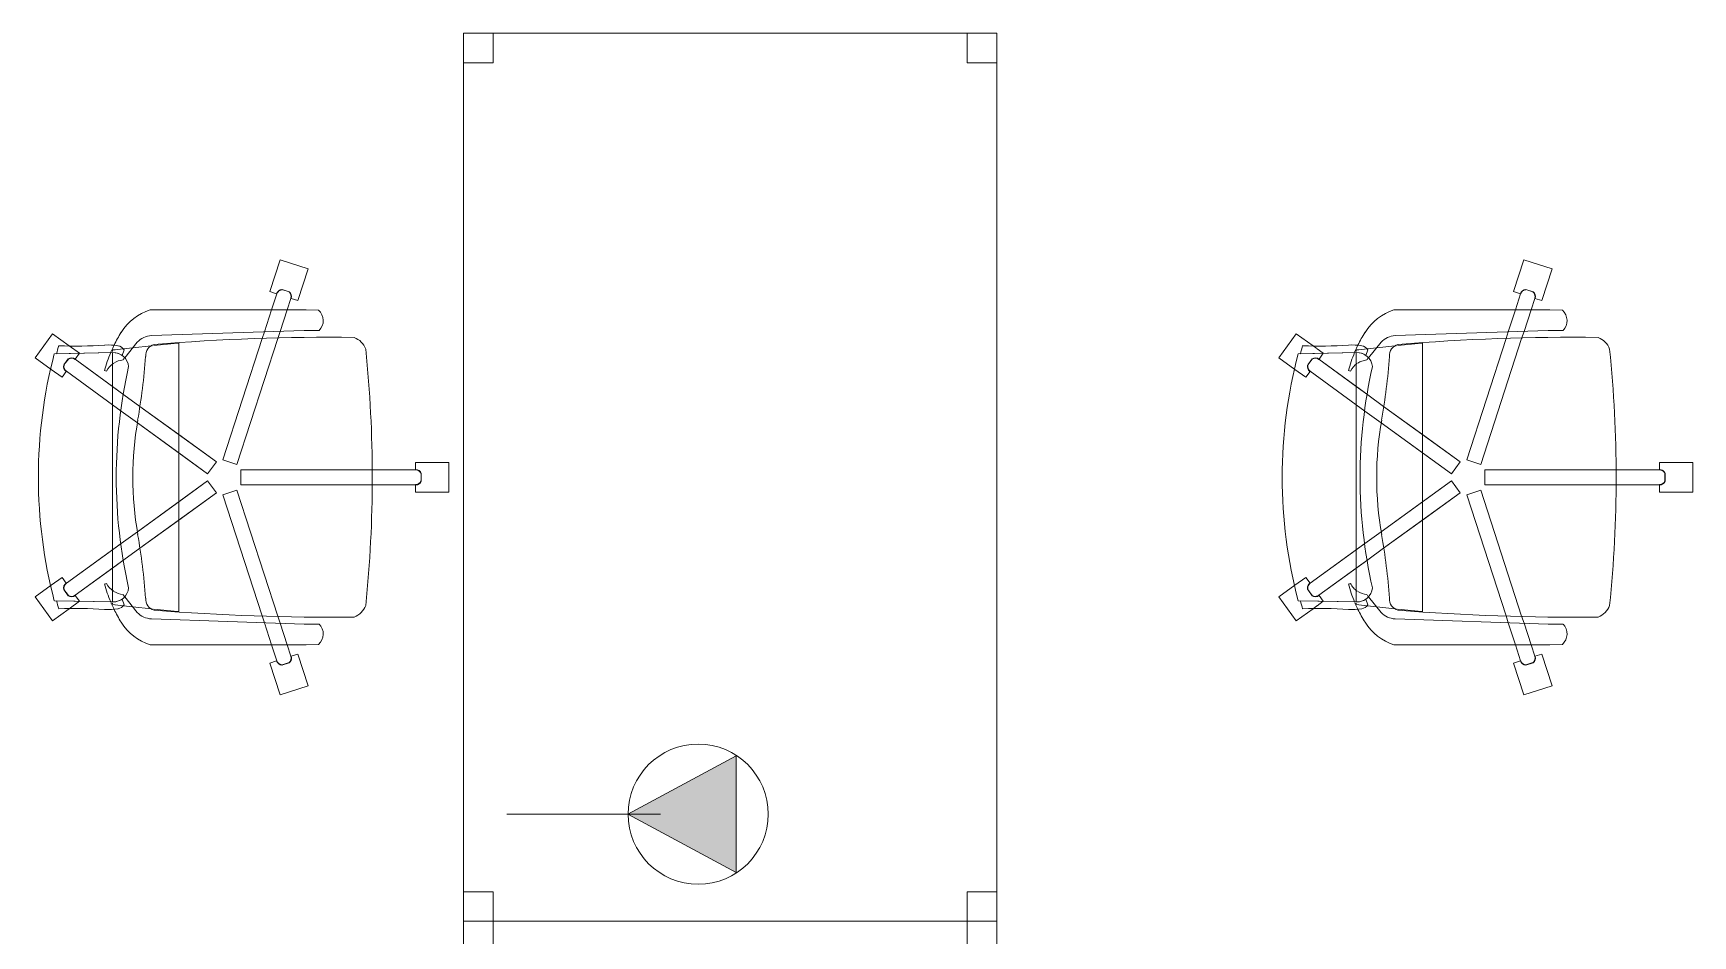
# Model space of a CAD drawing. Header units: inches. Extents: x 385 to 2249, y -1781 to -36.
# Drawn here: x 651.4 to 763.5, y -931 to -870.1 of the extents above; entities that cross this region are included whole.
import ezdxf

# ---------------------------------------------------------------- set-up
doc = ezdxf.new("R2010")
doc.units = ezdxf.units.IN
doc.header["$MEASUREMENT"] = 0
doc.layers.add('A-ANNO-NOTE', color=131, linetype='Continuous', lineweight=30)
doc.layers.add('I-FURN', color=30, linetype='Continuous', lineweight=9)

# ---------------------------------------------------------------- blocks, each defined once
blk = doc.blocks.new('Rectangular Table - Rectangular Table-5809079-Level 5 POWER _ SIGNAL')
at = {"layer": 'I-FURN'}
for p, q in [((-28, 18), (-30, 18)), ((-30, 18), (-30, 16)), ((-30, 16), (-30, 18)), ((-30, 18), (-28, 18)), ((30, 18), (-30, 18)), ((-30, 18), (-30, -18)), ((-30, -18), (-30, 18)), ((-30, 18), (30, 18)), ((-28, 16), (-28, 18)), ((-28, 18), (-28, 16)), ((28, 18), (28, 16)), ((30, 18), (28, 18)), ((28, 18), (30, 18)), ((28, 16), (28, 18)), ((30, 16), (30, 18)), ((30, 18), (30, 16)), ((30, -18), (30, 18)), ((30, 18), (30, -18)), ((-30, 16), (-28, 16)), ((-28, 16), (-30, 16)), ((28, 16), (30, 16)), ((30, 16), (28, 16)), ((-28, -16), (-30, -16)), ((-30, -16), (-30, -18)), ((-30, -18), (-30, -16)), ((-30, -16), (-28, -16)), ((-28, -18), (-28, -16)), ((-28, -16), (-28, -18)), ((30, -16), (28, -16)), ((28, -16), (28, -18)), ((28, -18), (28, -16)), ((28, -16), (30, -16)), ((30, -18), (30, -16)), ((30, -16), (30, -18)), ((-30, -18), (-28, -18)), ((-28, -18), (-30, -18)), ((-30, -18), (30, -18)), ((30, -18), (-30, -18)), ((28, -18), (30, -18)), ((30, -18), (28, -18))]:
    blk.add_line(p, q, dxfattribs=at)
blk = doc.blocks.new('F-Haworth_Chair_X99-Seminar - X99 Advanced Seminar Chair-V31-Level 5 POWER _ SIGNAL')
at = {"layer": 'I-FURN'}
for p, q in [((-1, 15.13), (1, 15.13)), ((-1, 12.88), (-1, 15.13)), ((-1, 15.13), (1, 15.13)), ((-1, 12.88), (-1, 15.13)), ((1, 15.13), (1, 12.88)), ((1, 15.13), (1, 12.88)), ((-0.52, 12.88), (-1, 12.88)), ((-0.52, 12.88), (-1, 12.88)), ((-0.5, 9.91), (-0.5, 12.88)), ((-0.5, 9.91), (-0.5, 12.88)), ((0.26, 13.26), (-0.26, 13.26)), ((0.26, 13.26), (-0.26, 13.26)), ((-0.25, 13.25), (0.25, 13.25)), ((-0.25, 13.25), (0.25, 13.25)), ((0.5, 12.88), (0.5, 9.91)), ((0.5, 12.88), (0.5, 9.91)), ((1, 12.88), (0.52, 12.88)), ((1, 12.88), (0.52, 12.88)), ((-0.5, 1.08), (-0.5, 9.91)), ((-0.5, 1.08), (-0.5, 9.91)), ((0.5, 9.91), (0.5, 1.08)), ((0.5, 9.91), (0.5, 1.08)), ((-14.69, 3.72), (-14.08, 5.62)), ((-14.69, 3.72), (-14.08, 5.62)), ((-14.08, 5.62), (-11.94, 4.93)), ((-14.08, 5.62), (-11.94, 4.93)), ((-11.32, 5.48), (-11.3, 6.32)), ((-9.92, 6.36), (-9.92, 5.36)), ((9.92, 5.36), (9.92, 6.36)), ((11.3, 6.32), (11.32, 5.48)), ((11.94, 4.93), (14.08, 5.62)), ((11.94, 4.93), (14.08, 5.62)), ((14.08, 5.62), (14.69, 3.72)), ((14.08, 5.62), (14.69, 3.72)), ((-11.94, 4.93), (-12.09, 4.47)), ((-11.94, 4.93), (-12.09, 4.47)), ((-11.32, -5.06), (-11.32, 5.48)), ((-9.92, 5.36), (-9.57, -4.97)), ((9.57, -4.97), (9.92, 5.36)), ((11.32, 5.48), (11.32, -5.06)), ((12.09, 4.47), (11.94, 4.93)), ((12.09, 4.47), (11.94, 4.93)), ((-12.55, 3.03), (-14.69, 3.72)), ((-12.55, 3.03), (-14.69, 3.72)), ((-12.53, 4.34), (-12.69, 3.85)), ((-12.53, 4.34), (-12.69, 3.85)), ((-12.68, 3.86), (-12.52, 4.33)), ((-12.68, 3.86), (-12.52, 4.33)), ((-12.4, 3.49), (-12.55, 3.03)), ((-12.4, 3.49), (-12.55, 3.03)), ((-11.32, 3.15), (-12.4, 3.5)), ((-11.32, 3.15), (-12.4, 3.5)), ((-12.09, 4.45), (-11.32, 4.21)), ((-12.09, 4.45), (-11.32, 4.21)), ((-11.32, 4.21), (-9.86, 3.73)), ((-11.32, 4.21), (-9.86, 3.73)), ((-9.86, 3.73), (-9.38, 3.57)), ((-9.86, 3.73), (-9.38, 3.57)), ((-9.38, 3.57), (-0.87, 0.81)), ((-9.38, 3.57), (-0.87, 0.81)), ((0.87, 0.81), (9.38, 3.57)), ((0.87, 0.81), (9.38, 3.57)), ((9.38, 3.57), (9.86, 3.73)), ((9.38, 3.57), (9.86, 3.73)), ((9.86, 3.73), (11.32, 4.21)), ((9.86, 3.73), (11.32, 4.21)), ((11.32, 4.21), (12.09, 4.45)), ((11.32, 4.21), (12.09, 4.45)), ((12.4, 3.5), (11.32, 3.15)), ((12.4, 3.5), (11.32, 3.15)), ((12.55, 3.03), (12.4, 3.49)), ((12.55, 3.03), (12.4, 3.49)), ((12.52, 4.33), (12.68, 3.86)), ((12.52, 4.33), (12.68, 3.86)), ((12.69, 3.85), (12.53, 4.34)), ((12.69, 3.85), (12.53, 4.34)), ((14.69, 3.72), (12.55, 3.03)), ((14.69, 3.72), (12.55, 3.03)), ((-9.83, 2.67), (-11.32, 3.15)), ((-9.83, 2.67), (-11.32, 3.15)), ((-9.37, 2.52), (-9.83, 2.67)), ((-9.37, 2.52), (-9.83, 2.67)), ((-1.18, -0.14), (-9.37, 2.52)), ((-1.18, -0.14), (-9.37, 2.52)), ((9.37, 2.52), (1.18, -0.14)), ((9.37, 2.52), (1.18, -0.14)), ((9.83, 2.67), (9.37, 2.52)), ((9.83, 2.67), (9.37, 2.52)), ((11.32, 3.15), (9.83, 2.67)), ((11.32, 3.15), (9.83, 2.67)), ((-0.87, 0.81), (-1.18, -0.14)), ((-0.87, 0.81), (-1.18, -0.14)), ((0.5, 1.08), (-0.5, 1.08)), ((0.5, 1.08), (-0.5, 1.08)), ((1.18, -0.14), (0.87, 0.81)), ((1.18, -0.14), (0.87, 0.81)), ((-4.79, -5.75), (-1.04, -0.58)), ((-2.89, -3.12), (-1.04, -0.58)), ((-1.04, -0.58), (-0.23, -1.17)), ((-1.04, -0.58), (-0.23, -1.17)), ((0.23, -1.17), (1.04, -0.58)), ((0.23, -1.17), (1.04, -0.58)), ((1.04, -0.58), (2.89, -3.12)), ((1.04, -0.58), (4.79, -5.75)), ((-0.23, -1.17), (-3.68, -5.91)), ((-0.23, -1.17), (-1.65, -3.12)), ((1.65, -3.12), (0.23, -1.17)), ((3.68, -5.91), (0.23, -1.17)), ((-9.07, -3.12), (-2.89, -3.12)), ((-9.07, -3.2), (-9.07, -3.12)), ((-8.9, -4.8), (-9.07, -3.2)), ((-4.79, -5.75), (-2.89, -3.12)), ((-1.65, -3.12), (-3.68, -5.91)), ((-2.89, -3.12), (-1.65, -3.12)), ((-1.65, -3.12), (1.65, -3.12)), ((1.65, -3.12), (2.89, -3.12)), ((3.68, -5.91), (1.65, -3.12)), ((2.89, -3.12), (9.07, -3.12)), ((2.89, -3.12), (4.79, -5.75)), ((9.07, -3.2), (8.9, -4.8)), ((9.07, -3.12), (9.07, -3.2)), ((-8.88, -4.99), (-8.89, -4.91)), ((-8.75, -6.22), (-8.88, -4.99)), ((8.88, -4.99), (8.75, -6.22)), ((8.89, -4.91), (8.88, -4.99)), ((-9.13, -5.92), (-8.07, -6.77)), ((-8.68, -6.87), (-8.75, -6.22)), ((-5.57, -6.82), (-4.79, -5.75)), ((-5.57, -6.82), (-4.79, -5.75)), ((-3.68, -5.91), (-4.47, -7.01)), ((-3.68, -5.91), (-4.47, -7.01)), ((4.47, -7.01), (3.68, -5.91)), ((4.47, -7.01), (3.68, -5.91)), ((4.79, -5.75), (5.57, -6.82)), ((4.79, -5.75), (5.57, -6.82)), ((8.07, -6.77), (9.13, -5.92)), ((8.75, -6.22), (8.68, -6.87)), ((-8.62, -7.42), (-8.68, -6.87)), ((-8.6, -7.6), (-8.62, -7.43)), ((-8.61, -6.81), (-8.23, -6.95)), ((-8.49, -7.6), (-8.56, -7.6)), ((-8.42, -7.57), (-8.34, -11.37)), ((-8.34, -11.52), (-8.42, -7.57)), ((-7.65, -7.6), (-8.4, -7.6)), ((-8.03, -6.81), (-7.95, -6.87)), ((-7.97, -10.12), (-5.57, -6.82)), ((-7.97, -10.12), (-6.14, -7.6)), ((-6.14, -7.6), (-7.65, -7.6)), ((-4.47, -7.01), (-7.16, -10.71)), ((-4.9, -7.6), (-7.16, -10.71)), ((-6.14, -7.6), (-5.57, -6.82)), ((-4.9, -7.6), (-6.14, -7.6)), ((-4.47, -7.01), (-4.9, -7.6)), ((-3.89, -7.6), (-4.9, -7.6)), ((4.9, -7.6), (-3.88, -7.6)), ((4.9, -7.6), (4.47, -7.01)), ((7.16, -10.71), (4.47, -7.01)), ((6.14, -7.6), (4.9, -7.6)), ((7.16, -10.71), (4.9, -7.6)), ((5.57, -6.82), (6.14, -7.6)), ((5.57, -6.82), (7.97, -10.12)), ((7.65, -7.6), (6.14, -7.6)), ((6.14, -7.6), (7.97, -10.12)), ((8.4, -7.6), (7.65, -7.6)), ((7.95, -6.87), (8.03, -6.81)), ((8.23, -6.95), (8.61, -6.81)), ((8.34, -11.37), (8.42, -7.57)), ((8.42, -7.57), (8.34, -11.52)), ((8.56, -7.6), (8.49, -7.6)), ((8.62, -7.43), (8.6, -7.6)), ((8.68, -6.87), (8.62, -7.42)), ((-7.18, -7.99), (-7.21, -8.13)), ((7.21, -8.13), (7.18, -7.99)), ((-8.88, -10.52), (-8.38, -9.83)), ((-8.88, -10.52), (-8.38, -9.83)), ((-8.38, -9.83), (-7.99, -10.11)), ((-8.38, -9.83), (-7.99, -10.11)), ((7.99, -10.11), (8.38, -9.83)), ((7.99, -10.11), (8.38, -9.83)), ((8.38, -9.83), (8.88, -10.52)), ((8.38, -9.83), (8.88, -10.52)), ((-9.7, -11.65), (-8.88, -10.52)), ((-9.7, -11.65), (-8.88, -10.52)), ((-8, -10.58), (-7.59, -10.88)), ((-8, -10.58), (-7.59, -10.88)), ((-7.59, -10.87), (-7.99, -10.57)), ((-7.59, -10.87), (-7.99, -10.57)), ((-6.76, -11), (-7.29, -11.74)), ((-6.76, -11), (-7.29, -11.74)), ((-7.15, -10.72), (-6.76, -11)), ((-7.15, -10.72), (-6.76, -11)), ((6.76, -11), (7.15, -10.72)), ((6.76, -11), (7.15, -10.72)), ((7.29, -11.74), (6.76, -11)), ((7.29, -11.74), (6.76, -11)), ((7.99, -10.57), (7.59, -10.87)), ((7.99, -10.57), (7.59, -10.87)), ((7.59, -10.88), (8, -10.58)), ((7.59, -10.88), (8, -10.58)), ((8.88, -10.52), (9.7, -11.65)), ((8.88, -10.52), (9.7, -11.65)), ((-8.08, -12.82), (-9.7, -11.65)), ((-8.08, -12.82), (-9.7, -11.65)), ((-7.29, -11.74), (-8.08, -12.82)), ((-7.29, -11.74), (-8.08, -12.82)), ((8.08, -12.82), (7.29, -11.74)), ((8.08, -12.82), (7.29, -11.74)), ((9.7, -11.65), (8.08, -12.82)), ((9.7, -11.65), (8.08, -12.82))]:
    blk.add_line(p, q, dxfattribs=at)
for centre, radius, start, end in [((-0.11, 12.88), 0.407, 111.1651, 180.8349), ((-0.11, 12.88), 0.407, 111.1651, 180.8349), ((-0.09, 12.88), 0.406, 112.6199, 180), ((-0.09, 12.88), 0.406, 166.524, 180), ((-0.09, 12.88), 0.406, 126.0959, 166.524), ((-0.09, 12.88), 0.406, 112.6199, 126.0959), ((0.09, 12.88), 0.406, 53.9041, 67.3801), ((0.09, 12.88), 0.406, 0, 67.3801), ((0.11, 12.88), 0.407, 359.1651, 68.8349), ((0.11, 12.88), 0.407, 359.1651, 68.8349), ((0.09, 12.88), 0.406, 0, 53.9041), ((-8.21, 8.28), 1.31, 110.0433, 159.9567), ((0, -75.01), 84.96, 84.1475, 95.8525), ((8.21, 8.28), 1.31, 20.0433, 69.9567), ((144.06, 7.32), 153.52, 179.4749, 184.5213), ((-144.06, 7.32), 153.52, 355.4787, 0.5251), ((-10.58, 5.68), 0.956, 45.8901, 138.1099), ((10.58, 5.68), 0.956, 41.8901, 134.1099), ((-12.22, 4.09), 0.407, 71.1651, 140.8349), ((-12.22, 4.09), 0.407, 71.1651, 140.8349), ((12.22, 4.09), 0.407, 53.0991, 108.8349), ((12.22, 4.09), 0.407, 39.1651, 108.8349), ((-12.28, 3.88), 0.407, 183.1651, 252.8349), ((-12.28, 3.88), 0.407, 183.1651, 252.8349), ((-12.27, 3.89), 0.406, 184.6199, 198.0959), ((-12.27, 3.89), 0.406, 184.6199, 252), ((-12.27, 3.89), 0.406, 198.0959, 238.524), ((-12.22, 4.07), 0.406, 85.476, 139.3801), ((-12.22, 4.07), 0.406, 72, 139.3801), ((-12.27, 3.89), 0.406, 238.524, 252), ((-12.22, 4.07), 0.406, 72, 85.476), ((12.22, 4.07), 0.406, 81.0479, 108), ((12.22, 4.07), 0.406, 40.6199, 108), ((12.22, 4.07), 0.406, 40.6199, 81.0479), ((12.27, 3.89), 0.406, 288, 355.3801), ((12.28, 3.88), 0.407, 287.1651, 356.8349), ((12.28, 3.88), 0.407, 287.1651, 356.8349), ((12.27, 3.89), 0.406, 288, 341.9041), ((12.22, 4.09), 0.407, 39.1651, 53.0991), ((12.27, 3.89), 0.406, 341.9041, 355.3801), ((-7.87, -3.92), 3.63, 198.1789, 238.0478), ((-8.18, -4.9), 1.39, 182.8013, 227.1078), ((-8.24, -4.59), 0.763, 194.2338, 275.7662), ((-11.32, -48.08), 42.84, 79.9767, 85.7699), ((11.32, -48.08), 42.84, 94.2301, 100.0233), ((8.24, -4.59), 0.763, 264.2338, 345.7662), ((8.18, -4.9), 1.39, 312.8922, 357.1987), ((7.87, -3.92), 3.63, 301.9522, 341.8211), ((-7.37, -7.55), 1.05, 95.9554, 181.1786), ((0, 26.49), 33.83, 257.2285, 282.7715), ((0, 15.97), 22.19, 259.9767, 280.0233), ((7.37, -7.55), 1.05, 358.8214, 84.0446), ((-4.71, 1.15), 9.61, 238.0478, 243.9964), ((-5.2, -7.86), 3.74, 170.0936, 184.0143), ((-4.71, 1.15), 9.61, 243.9964, 246.4906), ((-8.28, -7.33), 0.613, 122.5427, 170.0936), ((-4.71, 1.15), 9.61, 246.6393, 247.073), ((-7.37, -7.55), 1.05, 145.2002, 181.1786), ((-4.71, 1.15), 9.61, 247.2631, 254.9334), ((-6.55, -6.76), 1.38, 185.0878, 212.4248), ((-6.55, -6.76), 1.38, 214.0187, 242.9497), ((6.55, -6.76), 1.38, 297.0503, 325.9813), ((4.71, 1.15), 9.61, 285.0666, 292.7369), ((6.55, -6.76), 1.38, 327.5752, 354.9122), ((7.37, -7.55), 1.05, 358.8214, 34.7998), ((4.71, 1.15), 9.61, 292.927, 293.3607), ((4.71, 1.15), 9.61, 293.5094, 296.0036), ((8.28, -7.33), 0.613, 9.9064, 57.4573), ((5.2, -7.86), 3.74, 355.9857, 9.9064), ((4.71, 1.15), 9.61, 296.0036, 301.9522), ((-36.06, -10.03), 27.2, 357.4882, 4.0143), ((36.06, -10.03), 27.2, 175.9857, 182.5118), ((-7.66, -10.36), 0.407, 143.1651, 212.8349), ((-7.66, -10.36), 0.407, 143.1651, 212.8349), ((-7.64, -10.36), 0.406, 144, 211.3801), ((-7.64, -10.36), 0.406, 144, 211.3801), ((-7.49, -10.47), 0.406, 256.6199, 324), ((-7.48, -10.49), 0.407, 255.1651, 324.8349), ((-7.48, -10.49), 0.407, 255.1651, 324.8349), ((-7.49, -10.47), 0.406, 256.6199, 297.0479), ((-7.49, -10.47), 0.406, 297.0479, 324), ((7.48, -10.49), 0.407, 215.1651, 284.8349), ((7.48, -10.49), 0.407, 215.1651, 284.8349), ((7.49, -10.47), 0.406, 216, 256.4281), ((7.49, -10.47), 0.406, 216, 283.3801), ((7.49, -10.47), 0.406, 256.4281, 283.3801), ((7.64, -10.36), 0.406, 328.6199, 36), ((7.64, -10.36), 0.406, 328.6199, 36), ((7.66, -10.36), 0.407, 327.1651, 36.8349), ((7.66, -10.36), 0.407, 327.1651, 36.8349), ((0, 20.73), 33.17, 254.4478, 255.4234), ((0, 20.29), 32.89, 255.304, 284.6925), ((0, 20.73), 33.17, 284.5766, 285.5522)]:
    blk.add_arc(centre, radius, start, end, dxfattribs=at)
blk = doc.blocks.new('Rectangular Table - Rectangular Table-5809067-Level 5 POWER _ SIGNAL')
at = {"layer": 'I-FURN'}
for p, q in [((-28, 18), (-30, 18)), ((-30, 18), (-30, 16)), ((-30, 16), (-30, 18)), ((-30, 18), (-28, 18)), ((30, 18), (-30, 18)), ((-30, 18), (-30, -18)), ((-30, -18), (-30, 18)), ((-30, 18), (30, 18)), ((-28, 16), (-28, 18)), ((-28, 18), (-28, 16)), ((28, 18), (28, 16)), ((30, 18), (28, 18)), ((28, 18), (30, 18)), ((28, 16), (28, 18)), ((30, 16), (30, 18)), ((30, 18), (30, 16)), ((30, -18), (30, 18)), ((30, 18), (30, -18)), ((-30, 16), (-28, 16)), ((-28, 16), (-30, 16)), ((28, 16), (30, 16)), ((30, 16), (28, 16)), ((-28, -16), (-30, -16)), ((-30, -16), (-30, -18)), ((-30, -18), (-30, -16)), ((-30, -16), (-28, -16)), ((-28, -18), (-28, -16)), ((-28, -16), (-28, -18)), ((30, -16), (28, -16)), ((28, -16), (28, -18)), ((28, -18), (28, -16)), ((28, -16), (30, -16)), ((30, -18), (30, -16)), ((30, -16), (30, -18)), ((-30, -18), (-28, -18)), ((-28, -18), (-30, -18)), ((-30, -18), (30, -18)), ((30, -18), (-30, -18)), ((28, -18), (30, -18)), ((30, -18), (28, -18))]:
    blk.add_line(p, q, dxfattribs=at)
blk = doc.blocks.new('F-Haworth_Chair_X99-Seminar - X99 Advanced Seminar Chair-V46-Level 5 POWER _ SIGNAL')
at = {"layer": 'I-FURN'}
for p, q in [((-1, 15.13), (1, 15.13)), ((-1, 12.88), (-1, 15.13)), ((-1, 15.13), (1, 15.13)), ((-1, 12.88), (-1, 15.13)), ((1, 15.13), (1, 12.88)), ((1, 15.13), (1, 12.88)), ((-0.52, 12.88), (-1, 12.88)), ((-0.52, 12.88), (-1, 12.88)), ((-0.5, 9.91), (-0.5, 12.88)), ((-0.5, 9.91), (-0.5, 12.88)), ((0.26, 13.26), (-0.26, 13.26)), ((0.26, 13.26), (-0.26, 13.26)), ((-0.25, 13.25), (0.25, 13.25)), ((-0.25, 13.25), (0.25, 13.25)), ((0.5, 12.88), (0.5, 9.91)), ((0.5, 12.88), (0.5, 9.91)), ((1, 12.88), (0.52, 12.88)), ((1, 12.88), (0.52, 12.88)), ((-0.5, 1.08), (-0.5, 9.91)), ((-0.5, 1.08), (-0.5, 9.91)), ((0.5, 9.91), (0.5, 1.08)), ((0.5, 9.91), (0.5, 1.08)), ((-14.69, 3.72), (-14.08, 5.62)), ((-14.69, 3.72), (-14.08, 5.62)), ((-14.08, 5.62), (-11.94, 4.93)), ((-14.08, 5.62), (-11.94, 4.93)), ((-11.32, 5.48), (-11.3, 6.32)), ((-9.92, 6.36), (-9.92, 5.36)), ((9.92, 5.36), (9.92, 6.36)), ((11.3, 6.32), (11.32, 5.48)), ((11.94, 4.93), (14.08, 5.62)), ((11.94, 4.93), (14.08, 5.62)), ((14.08, 5.62), (14.69, 3.72)), ((14.08, 5.62), (14.69, 3.72)), ((-11.94, 4.93), (-12.09, 4.47)), ((-11.94, 4.93), (-12.09, 4.47)), ((-11.32, -5.06), (-11.32, 5.48)), ((-9.92, 5.36), (-9.57, -4.97)), ((9.57, -4.97), (9.92, 5.36)), ((11.32, 5.48), (11.32, -5.06)), ((12.09, 4.47), (11.94, 4.93)), ((12.09, 4.47), (11.94, 4.93)), ((-12.55, 3.03), (-14.69, 3.72)), ((-12.55, 3.03), (-14.69, 3.72)), ((-12.53, 4.34), (-12.69, 3.85)), ((-12.53, 4.34), (-12.69, 3.85)), ((-12.68, 3.86), (-12.52, 4.33)), ((-12.68, 3.86), (-12.52, 4.33)), ((-12.4, 3.49), (-12.55, 3.03)), ((-12.4, 3.49), (-12.55, 3.03)), ((-11.32, 3.15), (-12.4, 3.5)), ((-11.32, 3.15), (-12.4, 3.5)), ((-12.09, 4.45), (-11.32, 4.21)), ((-12.09, 4.45), (-11.32, 4.21)), ((-11.32, 4.21), (-9.86, 3.73)), ((-11.32, 4.21), (-9.86, 3.73)), ((-9.86, 3.73), (-9.38, 3.57)), ((-9.86, 3.73), (-9.38, 3.57)), ((-9.38, 3.57), (-0.87, 0.81)), ((-9.38, 3.57), (-0.87, 0.81)), ((0.87, 0.81), (9.38, 3.57)), ((0.87, 0.81), (9.38, 3.57)), ((9.38, 3.57), (9.86, 3.73)), ((9.38, 3.57), (9.86, 3.73)), ((9.86, 3.73), (11.32, 4.21)), ((9.86, 3.73), (11.32, 4.21)), ((11.32, 4.21), (12.09, 4.45)), ((11.32, 4.21), (12.09, 4.45)), ((12.4, 3.5), (11.32, 3.15)), ((12.4, 3.5), (11.32, 3.15)), ((12.55, 3.03), (12.4, 3.49)), ((12.55, 3.03), (12.4, 3.49)), ((12.52, 4.33), (12.68, 3.86)), ((12.52, 4.33), (12.68, 3.86)), ((12.69, 3.85), (12.53, 4.34)), ((12.69, 3.85), (12.53, 4.34)), ((14.69, 3.72), (12.55, 3.03)), ((14.69, 3.72), (12.55, 3.03)), ((-9.83, 2.67), (-11.32, 3.15)), ((-9.83, 2.67), (-11.32, 3.15)), ((-9.37, 2.52), (-9.83, 2.67)), ((-9.37, 2.52), (-9.83, 2.67)), ((-1.18, -0.14), (-9.37, 2.52)), ((-1.18, -0.14), (-9.37, 2.52)), ((9.37, 2.52), (1.18, -0.14)), ((9.37, 2.52), (1.18, -0.14)), ((9.83, 2.67), (9.37, 2.52)), ((9.83, 2.67), (9.37, 2.52)), ((11.32, 3.15), (9.83, 2.67)), ((11.32, 3.15), (9.83, 2.67)), ((-0.87, 0.81), (-1.18, -0.14)), ((-0.87, 0.81), (-1.18, -0.14)), ((0.5, 1.08), (-0.5, 1.08)), ((0.5, 1.08), (-0.5, 1.08)), ((1.18, -0.14), (0.87, 0.81)), ((1.18, -0.14), (0.87, 0.81)), ((-4.79, -5.75), (-1.04, -0.58)), ((-2.89, -3.12), (-1.04, -0.58)), ((-1.04, -0.58), (-0.23, -1.17)), ((-1.04, -0.58), (-0.23, -1.17)), ((0.23, -1.17), (1.04, -0.58)), ((0.23, -1.17), (1.04, -0.58)), ((1.04, -0.58), (2.89, -3.12)), ((1.04, -0.58), (4.79, -5.75)), ((-0.23, -1.17), (-3.68, -5.91)), ((-0.23, -1.17), (-1.65, -3.12)), ((1.65, -3.12), (0.23, -1.17)), ((3.68, -5.91), (0.23, -1.17)), ((-9.07, -3.12), (-2.89, -3.12)), ((-9.07, -3.2), (-9.07, -3.12)), ((-8.9, -4.8), (-9.07, -3.2)), ((-4.79, -5.75), (-2.89, -3.12)), ((-1.65, -3.12), (-3.68, -5.91)), ((-2.89, -3.12), (-1.65, -3.12)), ((-1.65, -3.12), (1.65, -3.12)), ((1.65, -3.12), (2.89, -3.12)), ((3.68, -5.91), (1.65, -3.12)), ((2.89, -3.12), (9.07, -3.12)), ((2.89, -3.12), (4.79, -5.75)), ((9.07, -3.2), (8.9, -4.8)), ((9.07, -3.12), (9.07, -3.2)), ((-8.88, -4.99), (-8.89, -4.91)), ((-8.75, -6.22), (-8.88, -4.99)), ((8.88, -4.99), (8.75, -6.22)), ((8.89, -4.91), (8.88, -4.99)), ((-9.13, -5.92), (-8.07, -6.77)), ((-8.68, -6.87), (-8.75, -6.22)), ((-5.57, -6.82), (-4.79, -5.75)), ((-5.57, -6.82), (-4.79, -5.75)), ((-3.68, -5.91), (-4.47, -7.01)), ((-3.68, -5.91), (-4.47, -7.01)), ((4.47, -7.01), (3.68, -5.91)), ((4.47, -7.01), (3.68, -5.91)), ((4.79, -5.75), (5.57, -6.82)), ((4.79, -5.75), (5.57, -6.82)), ((8.07, -6.77), (9.13, -5.92)), ((8.75, -6.22), (8.68, -6.87)), ((-8.62, -7.42), (-8.68, -6.87)), ((-8.6, -7.6), (-8.62, -7.43)), ((-8.61, -6.81), (-8.23, -6.95)), ((-8.49, -7.6), (-8.56, -7.6)), ((-8.42, -7.57), (-8.34, -11.37)), ((-8.34, -11.52), (-8.42, -7.57)), ((-7.65, -7.6), (-8.4, -7.6)), ((-8.03, -6.81), (-7.95, -6.87)), ((-7.97, -10.12), (-5.57, -6.82)), ((-7.97, -10.12), (-6.14, -7.6)), ((-6.14, -7.6), (-7.65, -7.6)), ((-4.47, -7.01), (-7.16, -10.71)), ((-4.9, -7.6), (-7.16, -10.71)), ((-6.14, -7.6), (-5.57, -6.82)), ((-4.9, -7.6), (-6.14, -7.6)), ((-4.47, -7.01), (-4.9, -7.6)), ((-3.89, -7.6), (-4.9, -7.6)), ((4.9, -7.6), (-3.88, -7.6)), ((4.9, -7.6), (4.47, -7.01)), ((7.16, -10.71), (4.47, -7.01)), ((6.14, -7.6), (4.9, -7.6)), ((7.16, -10.71), (4.9, -7.6)), ((5.57, -6.82), (6.14, -7.6)), ((5.57, -6.82), (7.97, -10.12)), ((7.65, -7.6), (6.14, -7.6)), ((6.14, -7.6), (7.97, -10.12)), ((8.4, -7.6), (7.65, -7.6)), ((7.95, -6.87), (8.03, -6.81)), ((8.23, -6.95), (8.61, -6.81)), ((8.34, -11.37), (8.42, -7.57)), ((8.42, -7.57), (8.34, -11.52)), ((8.56, -7.6), (8.49, -7.6)), ((8.62, -7.43), (8.6, -7.6)), ((8.68, -6.87), (8.62, -7.42)), ((-7.18, -7.99), (-7.21, -8.13)), ((7.21, -8.13), (7.18, -7.99)), ((-8.68, -10.25), (-8.38, -9.83)), ((-8.68, -10.25), (-8.38, -9.83)), ((-8.38, -9.83), (-7.99, -10.11)), ((-8.38, -9.83), (-7.99, -10.11)), ((7.99, -10.11), (8.38, -9.83)), ((7.99, -10.11), (8.38, -9.83)), ((8.38, -9.83), (8.68, -10.25)), ((8.38, -9.83), (8.68, -10.25)), ((-9.7, -11.65), (-8.88, -10.52)), ((-9.7, -11.65), (-8.88, -10.52)), ((-8.88, -10.52), (-8.69, -10.26)), ((-8.88, -10.52), (-8.69, -10.26)), ((-8, -10.58), (-7.59, -10.88)), ((-8, -10.58), (-7.59, -10.88)), ((-7.59, -10.87), (-7.99, -10.57)), ((-7.59, -10.87), (-7.99, -10.57)), ((-6.76, -11), (-7.29, -11.74)), ((-6.76, -11), (-7.29, -11.74)), ((-7.15, -10.72), (-6.76, -11)), ((-7.15, -10.72), (-6.76, -11)), ((6.76, -11), (7.15, -10.72)), ((6.76, -11), (7.15, -10.72)), ((7.29, -11.74), (6.76, -11)), ((7.29, -11.74), (6.76, -11)), ((7.99, -10.57), (7.59, -10.87)), ((7.99, -10.57), (7.59, -10.87)), ((7.59, -10.88), (8, -10.58)), ((7.59, -10.88), (8, -10.58)), ((8.69, -10.26), (8.88, -10.52)), ((8.69, -10.26), (8.88, -10.52)), ((8.88, -10.52), (9.7, -11.65)), ((8.88, -10.52), (9.7, -11.65)), ((-8.08, -12.82), (-9.7, -11.65)), ((-8.08, -12.82), (-9.7, -11.65)), ((-7.29, -11.74), (-8.08, -12.82)), ((-7.29, -11.74), (-8.08, -12.82)), ((8.08, -12.82), (7.29, -11.74)), ((8.08, -12.82), (7.29, -11.74)), ((9.7, -11.65), (8.08, -12.82)), ((9.7, -11.65), (8.08, -12.82))]:
    blk.add_line(p, q, dxfattribs=at)
for centre, radius, start, end in [((-0.11, 12.88), 0.407, 111.1651, 180.8349), ((-0.11, 12.88), 0.407, 125.0991, 180.8349), ((-0.09, 12.88), 0.406, 112.6199, 180), ((-0.09, 12.88), 0.406, 166.524, 180), ((-0.09, 12.88), 0.406, 126.0959, 166.524), ((-0.11, 12.88), 0.407, 111.1651, 125.0991), ((-0.09, 12.88), 0.406, 112.6199, 126.0959), ((0.09, 12.88), 0.406, 53.9041, 67.3801), ((0.09, 12.88), 0.406, 0, 67.3801), ((0.11, 12.88), 0.407, 13.0991, 68.8349), ((0.11, 12.88), 0.407, 359.1651, 68.8349), ((0.09, 12.88), 0.406, 0, 53.9041), ((0.11, 12.88), 0.407, 359.1651, 13.0991), ((-8.21, 8.28), 1.31, 110.0433, 159.9567), ((0, -75.01), 84.96, 84.1475, 95.8525), ((8.21, 8.28), 1.31, 20.0433, 69.9567), ((144.06, 7.32), 153.52, 179.4749, 184.5213), ((-144.06, 7.32), 153.52, 355.4787, 0.5251), ((-10.58, 5.68), 0.956, 45.8901, 138.1099), ((10.58, 5.68), 0.956, 41.8901, 134.1099), ((-12.22, 4.09), 0.407, 71.1651, 140.8349), ((-12.22, 4.09), 0.407, 71.1651, 140.8349), ((12.22, 4.09), 0.407, 94.9009, 108.8349), ((12.22, 4.09), 0.407, 39.1651, 108.8349), ((12.22, 4.09), 0.407, 80.967, 94.9009), ((12.22, 4.09), 0.407, 67.033, 80.967), ((-12.28, 3.88), 0.407, 183.1651, 211.033), ((-12.28, 3.88), 0.407, 183.1651, 252.8349), ((-12.27, 3.89), 0.406, 184.6199, 198.0959), ((-12.27, 3.89), 0.406, 184.6199, 252), ((-12.27, 3.89), 0.406, 198.0959, 238.524), ((-12.28, 3.88), 0.407, 211.033, 252.8349), ((-12.22, 4.07), 0.406, 85.476, 139.3801), ((-12.22, 4.07), 0.406, 72, 139.3801), ((-12.27, 3.89), 0.406, 238.524, 252), ((-12.22, 4.07), 0.406, 72, 85.476), ((12.22, 4.07), 0.406, 81.0479, 108), ((12.22, 4.07), 0.406, 40.6199, 108), ((12.22, 4.07), 0.406, 40.6199, 81.0479), ((12.22, 4.09), 0.407, 53.0991, 67.033), ((12.27, 3.89), 0.406, 288, 355.3801), ((12.28, 3.88), 0.407, 287.1651, 356.8349), ((12.28, 3.88), 0.407, 287.1651, 356.8349), ((12.27, 3.89), 0.406, 288, 341.9041), ((12.22, 4.09), 0.407, 39.1651, 53.0991), ((12.27, 3.89), 0.406, 341.9041, 355.3801), ((-7.87, -3.92), 3.63, 198.1789, 238.0478), ((-8.18, -4.9), 1.39, 182.8013, 227.1078), ((-8.24, -4.59), 0.763, 194.2338, 275.7662), ((-11.32, -48.08), 42.84, 79.9767, 85.7699), ((11.32, -48.08), 42.84, 94.2301, 100.0233), ((8.24, -4.59), 0.763, 264.2338, 345.7662), ((8.18, -4.9), 1.39, 312.8922, 357.1987), ((7.87, -3.92), 3.63, 301.9522, 341.8211), ((-7.37, -7.55), 1.05, 95.9554, 181.1786), ((0, 26.49), 33.83, 257.2285, 282.7715), ((0, 15.97), 22.19, 259.9767, 280.0233), ((7.37, -7.55), 1.05, 358.8214, 84.0446), ((-4.71, 1.15), 9.61, 238.0478, 243.9964), ((-5.2, -7.86), 3.74, 170.0936, 184.0143), ((-4.71, 1.15), 9.61, 243.9964, 246.4906), ((-8.28, -7.33), 0.613, 122.5427, 170.0936), ((-4.71, 1.15), 9.61, 246.6393, 247.073), ((-7.37, -7.55), 1.05, 145.2002, 181.1786), ((-4.71, 1.15), 9.61, 247.2631, 254.9334), ((-6.55, -6.76), 1.38, 185.0878, 199.5533), ((-6.55, -6.76), 1.38, 199.5533, 212.4248), ((-6.55, -6.76), 1.38, 214.0187, 242.9497), ((6.55, -6.76), 1.38, 297.0503, 311.5158), ((4.71, 1.15), 9.61, 285.0666, 292.7369), ((6.55, -6.76), 1.38, 311.5158, 325.9813), ((6.55, -6.76), 1.38, 327.5752, 354.9122), ((7.37, -7.55), 1.05, 358.8214, 34.7998), ((4.71, 1.15), 9.61, 292.927, 293.3607), ((4.71, 1.15), 9.61, 293.5094, 296.0036), ((8.28, -7.33), 0.613, 9.9064, 57.4573), ((5.2, -7.86), 3.74, 355.9857, 9.9064), ((4.71, 1.15), 9.61, 296.0036, 301.9522), ((-36.06, -10.03), 27.2, 357.4882, 4.0143), ((36.06, -10.03), 27.2, 175.9857, 182.5118), ((-7.66, -10.36), 0.407, 143.1651, 212.8349), ((-7.66, -10.36), 0.407, 143.1651, 212.8349), ((-7.64, -10.36), 0.406, 144, 211.3801), ((-7.64, -10.36), 0.406, 170.9521, 184.4281), ((-7.64, -10.36), 0.406, 184.4281, 197.9041), ((-7.64, -10.36), 0.406, 157.476, 170.9521), ((-7.64, -10.36), 0.406, 197.9041, 211.3801), ((-7.64, -10.36), 0.406, 144, 157.476), ((-7.48, -10.49), 0.407, 255.1651, 324.8349), ((-7.48, -10.49), 0.407, 255.1651, 324.8349), ((-7.49, -10.47), 0.406, 256.6199, 297.0479), ((-7.49, -10.47), 0.406, 256.6199, 270.0959), ((-7.49, -10.47), 0.406, 270.0959, 283.5719), ((-7.49, -10.47), 0.406, 283.5719, 297.0479), ((-7.49, -10.47), 0.406, 297.0479, 324), ((-7.49, -10.47), 0.406, 297.0479, 310.524), ((-7.49, -10.47), 0.406, 310.524, 324), ((7.48, -10.49), 0.407, 215.1651, 284.8349), ((7.48, -10.49), 0.407, 215.1651, 229.0991), ((7.49, -10.47), 0.406, 216, 256.4281), ((7.49, -10.47), 0.406, 216, 256.4281), ((7.48, -10.49), 0.407, 229.0991, 284.8349), ((7.49, -10.47), 0.406, 256.4281, 283.3801), ((7.49, -10.47), 0.406, 256.4281, 283.3801), ((7.64, -10.36), 0.406, 328.6199, 36), ((7.64, -10.36), 0.406, 342.0959, 36), ((7.66, -10.36), 0.407, 327.1651, 36.8349), ((7.66, -10.36), 0.407, 22.9009, 36.8349), ((7.64, -10.36), 0.406, 328.6199, 342.0959), ((7.66, -10.36), 0.407, 327.1651, 341.0991), ((7.66, -10.36), 0.407, 8.967, 22.9009), ((7.66, -10.36), 0.407, 341.0991, 355.033), ((7.66, -10.36), 0.407, 355.033, 8.967), ((0, 20.73), 33.17, 254.4478, 255.4234), ((0, 20.29), 32.89, 255.304, 284.6925), ((0, 20.73), 33.17, 284.5766, 285.5522)]:
    blk.add_arc(centre, radius, start, end, dxfattribs=at)

msp = doc.modelspace()

# ---------------------------------------------------------------- hatches: boundary and pattern name
at = {"layer": 'A-ANNO-NOTE', "lineweight": 9}
msp.add_hatch(color=256, dxfattribs=at).paths.add_polyline_path([(698.88, -926.76), (698.88, -918.87), (691.56, -922.81)], flags=0)

# ---------------------------------------------------------------- linework, layer by layer
for p, q in [((698.88, -918.87), (691.56, -922.81)), ((698.88, -926.76), (698.88, -918.87)), ((683.38, -922.82), (693.76, -922.82)), ((693.76, -922.82), (683.85, -922.82)), ((693.76, -922.82), (688.58, -922.82)), ((691.56, -922.81), (698.88, -926.76))]:
    msp.add_line(p, q, dxfattribs=at)
msp.add_circle((696.31, -922.82), 4.73, dxfattribs=at)

# ---------------------------------------------------------------- block references
at = {"layer": 'I-FURN'}
for name, p, rotation in [('Rectangular Table - Rectangular Table-5809067-Level 5 POWER _ SIGNAL', (698.47, -900.06), 269.9999999999998), ('F-Haworth_Chair_X99-Seminar - X99 Advanced Seminar Chair-V31-Level 5 POWER _ SIGNAL', (664.35, -900.06), 269.9999999999996), ('F-Haworth_Chair_X99-Seminar - X99 Advanced Seminar Chair-V46-Level 5 POWER _ SIGNAL', (748.35, -900.06), 269.9999999999996), ('Rectangular Table - Rectangular Table-5809079-Level 5 POWER _ SIGNAL', (698.47, -960.06), 90.00000000000011)]:
    msp.add_blockref(name, p, dxfattribs=dict(at, rotation=rotation))

doc.saveas('drawing.dxf')
